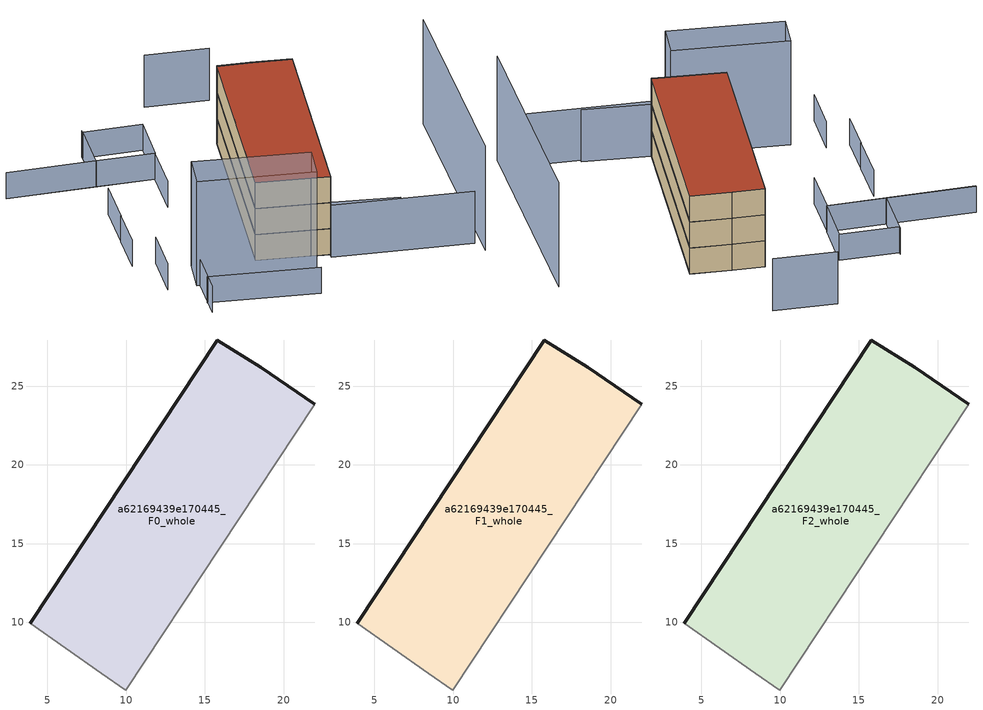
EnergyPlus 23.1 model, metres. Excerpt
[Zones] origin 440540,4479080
a62169439e170445_F0_whole
 floor ground (EU_floor_Construction): 9.99,5.71 21.99,23.85 18.55,26.2 15.78,27.93 3.9,9.94 8.43,6.79 z0
 wall outside (EU_wall_Construction): 3.9,9.94 15.78,27.93 18.55,26.2 21.99,23.85 z0:3
 wall adiabatic (EU_wall_Construction): 21.99,23.85 9.99,5.71 8.43,6.79 3.9,9.94 z0:3
a62169439e170445_F1_whole
 floor to a62169439e170445_F0_whole (EU_floor_Construction): 9.99,5.71 21.99,23.85 18.55,26.2 15.78,27.93 3.9,9.94 8.43,6.79 z3
 wall outside (EU_wall_Construction): 3.9,9.94 15.78,27.93 18.55,26.2 21.99,23.85 z3:6
 wall adiabatic (EU_wall_Construction): 21.99,23.85 9.99,5.71 8.43,6.79 3.9,9.94 z3:6
a62169439e170445_F2_whole
 floor to a62169439e170445_F1_whole (EU_floor_Construction): 9.99,5.71 21.99,23.85 18.55,26.2 15.78,27.93 3.9,9.94 8.43,6.79 z6
 wall outside (EU_wall_Construction): 3.9,9.94 15.78,27.93 18.55,26.2 21.99,23.85 z6:9
 wall adiabatic (EU_wall_Construction): 21.99,23.85 9.99,5.71 8.43,6.79 3.9,9.94 z6:9
 roof outside (EU_roof_Construction): 18.55,26.2 21.99,23.85 9.99,5.71 8.43,6.79 3.9,9.94 15.78,27.93 z9
shading: 8.47,6.84 15.67,1.74 / 21.61,-2.41 9.71,5.28 / 9.71,5.28 21.79,23.98 / 20.7,34.22 15.24,37.68 z0:6; -4.72,7.64 4.5,1.2 / -3.13,10.35 -5.57,6.06 / -3.44,16.3 -5.92,11.94 / -3.26,21.46 -5.51,17.46 / -0.71,25.91 -3.27,21.39 / -6,34.82 6.98,27.48 / 6.98,27.48 4.38,22.89 / 4.64,35.3 1.85,30.35 / 1.85,30.35 -6.01,34.79 / 7.04,27.41 1.83,30.39 / 1.83,30.39 4.49,35.04 / 4.49,35.04 9.7,32.05 / 9.7,32.05 7.04,27.41 z0:3; 21.44,-4.07 32.89,16.76 / -1.27,13.55 8.43,6.79 / 8.43,6.79 6.38,3.83 / 6.38,3.83 -3.33,10.59 / -3.33,10.59 -1.27,13.55 z0:12
[Building]
EU S2 Campaign: North Axis=0; Terrain=City; Solar Distribution=FullExterior
[Site:Location]
Madrid: Latitude=40.5; Longitude=-3.5; Time Zone=1; Elevation=609
[SizingPeriod:WeatherFileDays]
AnnualSizingPeriod: Begin Month=1; Begin Day of Month=1; End Month=12; End Day of Month=31; Day of Week for Start Day=Monday; Use Weather File Daylight Saving Period=No; Use Weather File Rain and Snow Indicators=No
[MATERIAL]
EU_InternalMass_Material: Roughness=MediumRough; Thickness=0.1; Conductivity=1; Density=1800; Specific Heat=900; Thermal Absorptance=0.9; Solar Absorptance=0.7; Visible Absorptance=0.7
[MATERIAL:NOMASS] Roughness=MediumRough; Thermal Absorptance=0.9; Solar Absorptance=0.7; Visible Absorptance=0.7
Name | Thermal Resistance
EU_wall_NoMass | 0.419739
EU_roof_NoMass | 0.352165
EU_floor_NoMass | 0.608284
[CONSTRUCTION]
EU_wall_Construction: EU_wall_NoMass
EU_roof_Construction: EU_roof_NoMass
EU_floor_Construction: EU_floor_NoMass
EU_InternalMass_Construction: EU_InternalMass_Material
[ZONE] Type=1; Multiplier=1; Ceiling Height=autocalculate; Volume=483.189; Floor Area=autocalculate; Part of Total Floor Area=Yes
a62169439e170445_F0_whole; a62169439e170445_F1_whole; a62169439e170445_F2_whole
[INTERNALMASS] Construction=EU_InternalMass_Construction; Surface Area=161.064
Name | Zone or ZoneList
a62169439e170445_F0_whole_EU_InternalMass | a62169439e170445_F0_whole
a62169439e170445_F1_whole_EU_InternalMass | a62169439e170445_F1_whole
a62169439e170445_F2_whole_EU_InternalMass | a62169439e170445_F2_whole
[OTHEREQUIPMENT] Fuel Type=Electricity; Design Level Calculation Method=Watts/Area; Power per Zone Floor Area=1; Fraction Latent=0; Fraction Radiant=0; Fraction Lost=0; Carbon Dioxide Generation Rate=0; EndUse Subcategory=EU_Step8_InternalGains
Name | Zone or ZoneList or Space or SpaceList | Schedule
EU_Step8_InternalGain_a62169439e170445_F0_whole_f000 | a62169439e170445_F0_whole | EU_Step8_GainSchedule_a62169439e170445_F0_whole_f000
EU_Step8_InternalGain_a62169439e170445_F1_whole_f000 | a62169439e170445_F1_whole | EU_Step8_GainSchedule_a62169439e170445_F1_whole_f000
EU_Step8_InternalGain_a62169439e170445_F2_whole_f000 | a62169439e170445_F2_whole | EU_Step8_GainSchedule_a62169439e170445_F2_whole_f000
[ZONEVENTILATION:DESIGNFLOWRATE] Schedule=EU_AlwaysOn; Design Flow Rate Calculation Method=AirChanges/Hour; Air Changes per Hour=0.703302; Ventilation Type=Natural; Fan Pressure Rise=0; Fan Total Efficiency=1; Constant Term Coefficient=1; Temperature Term Coefficient=0; Velocity Term Coefficient=0; Velocity Squared Term Coefficient=0; Minimum Indoor Temperature=-100; Maximum Indoor Temperature=100; Delta Temperature=-100; Minimum Outdoor Temperature=-100; Maximum Outdoor Temperature=100; Maximum Wind Speed=40
Name | Zone or ZoneList or Space or SpaceList
EU_ConstantAir_a62169439e170445_F0_whole | a62169439e170445_F0_whole
EU_ConstantAir_a62169439e170445_F1_whole | a62169439e170445_F1_whole
EU_ConstantAir_a62169439e170445_F2_whole | a62169439e170445_F2_whole
[HVACTEMPLATE:THERMOSTAT] Constant Heating Setpoint=20; Constant Cooling Setpoint=50
EU_HeatOnly_a62169439e170445_F0_whole; EU_HeatOnly_a62169439e170445_F1_whole; EU_HeatOnly_a62169439e170445_F2_whole
[HVACTEMPLATE:ZONE:IDEALLOADSAIRSYSTEM] System Availability Schedule=EU_AlwaysOn; Maximum Heating Supply Air Temperature=50; Minimum Cooling Supply Air Temperature=13; Maximum Heating Supply Air Humidity Ratio=0.0156; Minimum Cooling Supply Air Humidity Ratio=0.0077; Heating Limit=NoLimit; Cooling Limit=NoLimit; Heating Availability Schedule=EU_AlwaysOn; Cooling Availability Schedule=EU_CoolingOff; Dehumidification Control Type=ConstantSensibleHeatRatio; Cooling Sensible Heat Ratio=0.7; Dehumidification Setpoint=60; Humidification Control Type=None; Humidification Setpoint=30; Outdoor Air Method=None; Outdoor Air Flow Rate per Person=0.00944; Outdoor Air Flow Rate per Zone Floor Area=0; Outdoor Air Flow Rate per Zone=0; Demand Controlled Ventilation Type=None; Outdoor Air Economizer Type=NoEconomizer; Heat Recovery Type=None; Sensible Heat Recovery Effectiveness=0.7; Latent Heat Recovery Effectiveness=0.65
Name | Template Thermostat
a62169439e170445_F0_whole | EU_HeatOnly_a62169439e170445_F0_whole
a62169439e170445_F1_whole | EU_HeatOnly_a62169439e170445_F1_whole
a62169439e170445_F2_whole | EU_HeatOnly_a62169439e170445_F2_whole
[SIZING:ZONE] Zone Cooling Design Supply Air Temperature Input Method=SupplyAirTemperature; Zone Cooling Design Supply Air Temperature=13; Zone Heating Design Supply Air Temperature Input Method=SupplyAirTemperature; Zone Heating Design Supply Air Temperature=50; Zone Cooling Design Supply Air Humidity Ratio=0.008; Zone Heating Design Supply Air Humidity Ratio=0.008; Cooling Design Air Flow Method=DesignDay; Cooling Design Air Flow Rate=0; Cooling Minimum Air Flow per Zone Floor Area=0.000762; Cooling Minimum Air Flow=0; Cooling Minimum Air Flow Fraction=0.2; Heating Design Air Flow Method=DesignDay; Heating Design Air Flow Rate=0; Heating Maximum Air Flow per Zone Floor Area=0.002032; Heating Maximum Air Flow=0.141576; Heating Maximum Air Flow Fraction=0.3; Account for Dedicated Outdoor Air System=No; Dedicated Outdoor Air System Control Strategy=NeutralSupplyAir; Dedicated Outdoor Air Low Setpoint Temperature for Design=autosize; Dedicated Outdoor Air High Setpoint Temperature for Design=autosize; Zone Load Sizing Method=Sensible Load Only No Latent Load; Zone Latent Cooling Design Supply Air Humidity Ratio Input Method=HumidityRatioDifference; Zone Cooling Design Supply Air Humidity Ratio Difference=0.005; Zone Latent Heating Design Supply Air Humidity Ratio Input Method=HumidityRatioDifference; Zone Humidification Design Supply Air Humidity Ratio Difference=0.005
a62169439e170445_F0_whole; a62169439e170445_F1_whole; a62169439e170445_F2_whole
[SCHEDULE:CONSTANT]
Name | Hourly Value
EU_AlwaysOn | 1
EU_CoolingOff | 0
[SCHEDULE:FILE] Column Number=1; Rows to Skip at Top=0; Number of Hours of Data=8760; Column Separator=Comma; Interpolate to Timestep=No; Minutes per Item=60; Adjust Schedule for Daylight Savings=Yes
Name | File
EU_Step8_GainSchedule_a62169439e170445_F0_whole_f000 | ../../schedules/a62169439e170445/a62169439e170445_F0_whole_f000_gain.csv
EU_Step8_GainSchedule_a62169439e170445_F1_whole_f000 | ../../schedules/a62169439e170445/a62169439e170445_F1_whole_f000_gain.csv
EU_Step8_GainSchedule_a62169439e170445_F2_whole_f000 | ../../schedules/a62169439e170445/a62169439e170445_F2_whole_f000_gain.csv
